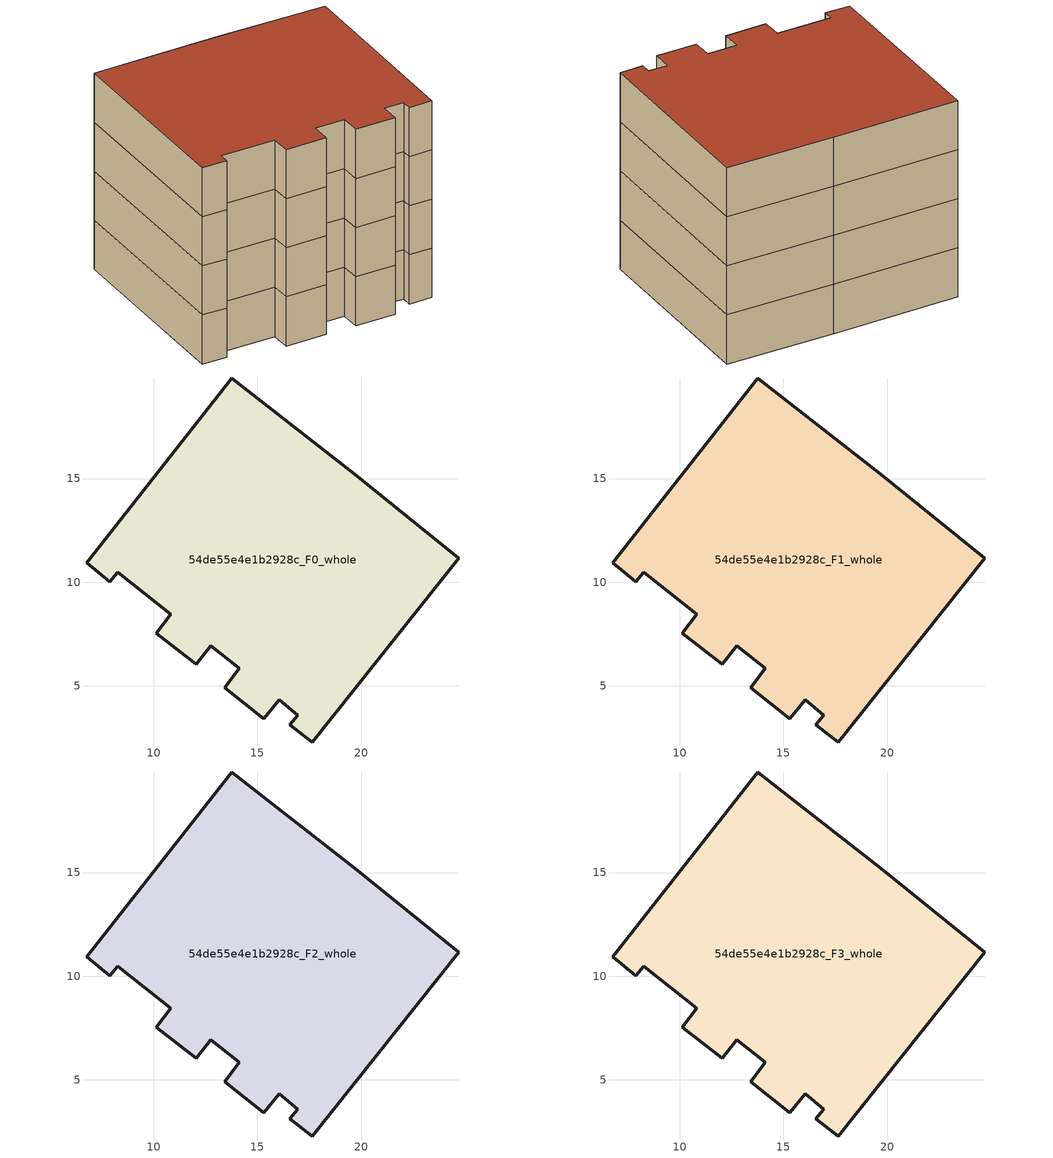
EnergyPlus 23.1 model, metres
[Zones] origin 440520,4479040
54de55e4e1b2928c_F0_whole
 floor ground (EU_floor_Construction): 19.7,15.2 24.73,11.14 17.65,2.28 16.56,3.12 16.94,3.58 16.04,4.33 15.31,3.41 13.42,4.89 14.12,5.84 12.75,6.92 12.04,6.03 10.11,7.53 10.81,8.44 8.26,10.48 7.88,10.01 6.75,10.94 13.76,19.85 z0
 wall outside (EU_wall_Construction): 13.76,19.85 6.75,10.94 7.88,10.01 8.26,10.48 10.81,8.44 10.11,7.53 12.04,6.03 12.75,6.92 14.12,5.84 13.42,4.89 15.31,3.41 16.04,4.33 16.94,3.58 16.56,3.12 17.65,2.28 24.73,11.14 19.7,15.2 13.76,19.85 z0:3
54de55e4e1b2928c_F1_whole
 floor to 54de55e4e1b2928c_F0_whole (EU_floor_Construction): 19.7,15.2 24.73,11.14 17.65,2.28 16.56,3.12 16.94,3.58 16.04,4.33 15.31,3.41 13.42,4.89 14.12,5.84 12.75,6.92 12.04,6.03 10.11,7.53 10.81,8.44 8.26,10.48 7.88,10.01 6.75,10.94 13.76,19.85 z3
 wall outside (EU_wall_Construction): 13.76,19.85 6.75,10.94 7.88,10.01 8.26,10.48 10.81,8.44 10.11,7.53 12.04,6.03 12.75,6.92 14.12,5.84 13.42,4.89 15.31,3.41 16.04,4.33 16.94,3.58 16.56,3.12 17.65,2.28 24.73,11.14 19.7,15.2 13.76,19.85 z3:6
54de55e4e1b2928c_F2_whole
 floor to 54de55e4e1b2928c_F1_whole (EU_floor_Construction): 19.7,15.2 24.73,11.14 17.65,2.28 16.56,3.12 16.94,3.58 16.04,4.33 15.31,3.41 13.42,4.89 14.12,5.84 12.75,6.92 12.04,6.03 10.11,7.53 10.81,8.44 8.26,10.48 7.88,10.01 6.75,10.94 13.76,19.85 z6
 wall outside (EU_wall_Construction): 13.76,19.85 6.75,10.94 7.88,10.01 8.26,10.48 10.81,8.44 10.11,7.53 12.04,6.03 12.75,6.92 14.12,5.84 13.42,4.89 15.31,3.41 16.04,4.33 16.94,3.58 16.56,3.12 17.65,2.28 24.73,11.14 19.7,15.2 13.76,19.85 z6:9
54de55e4e1b2928c_F3_whole
 floor to 54de55e4e1b2928c_F2_whole (EU_floor_Construction): 19.7,15.2 24.73,11.14 17.65,2.28 16.56,3.12 16.94,3.58 16.04,4.33 15.31,3.41 13.42,4.89 14.12,5.84 12.75,6.92 12.04,6.03 10.11,7.53 10.81,8.44 8.26,10.48 7.88,10.01 6.75,10.94 13.76,19.85 z9
 wall outside (EU_wall_Construction): 13.76,19.85 6.75,10.94 7.88,10.01 8.26,10.48 10.81,8.44 10.11,7.53 12.04,6.03 12.75,6.92 14.12,5.84 13.42,4.89 15.31,3.41 16.04,4.33 16.94,3.58 16.56,3.12 17.65,2.28 24.73,11.14 19.7,15.2 13.76,19.85 z9:12
 roof outside (EU_roof_Construction): 17.65,2.28 24.73,11.14 19.7,15.2 13.76,19.85 6.75,10.94 7.88,10.01 8.26,10.48 10.81,8.44 10.11,7.53 12.04,6.03 12.75,6.92 14.12,5.84 13.42,4.89 15.31,3.41 16.04,4.33 16.94,3.58 16.56,3.12 z12
[Building]
EU S2 Campaign: North Axis=0; Terrain=City; Solar Distribution=FullExterior
[Site:Location]
Madrid: Latitude=40.5; Longitude=-3.5; Time Zone=1; Elevation=609
[SizingPeriod:WeatherFileDays]
AnnualSizingPeriod: Begin Month=1; Begin Day of Month=1; End Month=12; End Day of Month=31; Day of Week for Start Day=Monday; Use Weather File Daylight Saving Period=No; Use Weather File Rain and Snow Indicators=No
[MATERIAL]
EU_InternalMass_Material: Roughness=MediumRough; Thickness=0.1; Conductivity=1; Density=1800; Specific Heat=900; Thermal Absorptance=0.9; Solar Absorptance=0.7; Visible Absorptance=0.7
[MATERIAL:NOMASS] Roughness=MediumRough; Thermal Absorptance=0.9; Solar Absorptance=0.7; Visible Absorptance=0.7
Name | Thermal Resistance
EU_wall_NoMass | 1.60022
EU_roof_NoMass | 1.57597
EU_floor_NoMass | 0.470652
[CONSTRUCTION]
EU_wall_Construction: EU_wall_NoMass
EU_roof_Construction: EU_roof_NoMass
EU_floor_Construction: EU_floor_NoMass
EU_InternalMass_Construction: EU_InternalMass_Material
[ZONE] Type=1; Multiplier=1; Ceiling Height=autocalculate; Volume=473.758; Floor Area=autocalculate; Part of Total Floor Area=Yes
54de55e4e1b2928c_F0_whole; 54de55e4e1b2928c_F1_whole; 54de55e4e1b2928c_F2_whole; 54de55e4e1b2928c_F3_whole
[INTERNALMASS] Construction=EU_InternalMass_Construction; Surface Area=157.919
Name | Zone or ZoneList
54de55e4e1b2928c_F0_whole_EU_InternalMass | 54de55e4e1b2928c_F0_whole
54de55e4e1b2928c_F1_whole_EU_InternalMass | 54de55e4e1b2928c_F1_whole
54de55e4e1b2928c_F2_whole_EU_InternalMass | 54de55e4e1b2928c_F2_whole
54de55e4e1b2928c_F3_whole_EU_InternalMass | 54de55e4e1b2928c_F3_whole
[OTHEREQUIPMENT] Fuel Type=Electricity; Design Level Calculation Method=Watts/Area; Power per Zone Floor Area=1; Fraction Latent=0; Fraction Radiant=0; Fraction Lost=0; Carbon Dioxide Generation Rate=0; EndUse Subcategory=EU_Step8_InternalGains
Name | Zone or ZoneList or Space or SpaceList | Schedule
EU_Step8_InternalGain_54de55e4e1b2928c_F0_whole_f000 | 54de55e4e1b2928c_F0_whole | EU_Step8_GainSchedule_54de55e4e1b2928c_F0_whole_f000
EU_Step8_InternalGain_54de55e4e1b2928c_F1_whole_f000 | 54de55e4e1b2928c_F1_whole | EU_Step8_GainSchedule_54de55e4e1b2928c_F1_whole_f000
EU_Step8_InternalGain_54de55e4e1b2928c_F2_whole_f000 | 54de55e4e1b2928c_F2_whole | EU_Step8_GainSchedule_54de55e4e1b2928c_F2_whole_f000
EU_Step8_InternalGain_54de55e4e1b2928c_F3_whole_f000 | 54de55e4e1b2928c_F3_whole | EU_Step8_GainSchedule_54de55e4e1b2928c_F3_whole_f000
[ZONEVENTILATION:DESIGNFLOWRATE] Schedule=EU_AlwaysOn; Design Flow Rate Calculation Method=AirChanges/Hour; Air Changes per Hour=0.480704; Ventilation Type=Natural; Fan Pressure Rise=0; Fan Total Efficiency=1; Constant Term Coefficient=1; Temperature Term Coefficient=0; Velocity Term Coefficient=0; Velocity Squared Term Coefficient=0; Minimum Indoor Temperature=-100; Maximum Indoor Temperature=100; Delta Temperature=-100; Minimum Outdoor Temperature=-100; Maximum Outdoor Temperature=100; Maximum Wind Speed=40
Name | Zone or ZoneList or Space or SpaceList
EU_ConstantAir_54de55e4e1b2928c_F0_whole | 54de55e4e1b2928c_F0_whole
EU_ConstantAir_54de55e4e1b2928c_F1_whole | 54de55e4e1b2928c_F1_whole
EU_ConstantAir_54de55e4e1b2928c_F2_whole | 54de55e4e1b2928c_F2_whole
EU_ConstantAir_54de55e4e1b2928c_F3_whole | 54de55e4e1b2928c_F3_whole
[HVACTEMPLATE:THERMOSTAT] Constant Heating Setpoint=20; Constant Cooling Setpoint=50
EU_HeatOnly_54de55e4e1b2928c_F0_whole; EU_HeatOnly_54de55e4e1b2928c_F1_whole; EU_HeatOnly_54de55e4e1b2928c_F2_whole; EU_HeatOnly_54de55e4e1b2928c_F3_whole
[HVACTEMPLATE:ZONE:IDEALLOADSAIRSYSTEM] System Availability Schedule=EU_AlwaysOn; Maximum Heating Supply Air Temperature=50; Minimum Cooling Supply Air Temperature=13; Maximum Heating Supply Air Humidity Ratio=0.0156; Minimum Cooling Supply Air Humidity Ratio=0.0077; Heating Limit=NoLimit; Cooling Limit=NoLimit; Heating Availability Schedule=EU_AlwaysOn; Cooling Availability Schedule=EU_CoolingOff; Dehumidification Control Type=ConstantSensibleHeatRatio; Cooling Sensible Heat Ratio=0.7; Dehumidification Setpoint=60; Humidification Control Type=None; Humidification Setpoint=30; Outdoor Air Method=None; Outdoor Air Flow Rate per Person=0.00944; Outdoor Air Flow Rate per Zone Floor Area=0; Outdoor Air Flow Rate per Zone=0; Demand Controlled Ventilation Type=None; Outdoor Air Economizer Type=NoEconomizer; Heat Recovery Type=None; Sensible Heat Recovery Effectiveness=0.7; Latent Heat Recovery Effectiveness=0.65
Name | Template Thermostat
54de55e4e1b2928c_F0_whole | EU_HeatOnly_54de55e4e1b2928c_F0_whole
54de55e4e1b2928c_F1_whole | EU_HeatOnly_54de55e4e1b2928c_F1_whole
54de55e4e1b2928c_F2_whole | EU_HeatOnly_54de55e4e1b2928c_F2_whole
54de55e4e1b2928c_F3_whole | EU_HeatOnly_54de55e4e1b2928c_F3_whole
[SIZING:ZONE] Zone Cooling Design Supply Air Temperature Input Method=SupplyAirTemperature; Zone Cooling Design Supply Air Temperature=13; Zone Heating Design Supply Air Temperature Input Method=SupplyAirTemperature; Zone Heating Design Supply Air Temperature=50; Zone Cooling Design Supply Air Humidity Ratio=0.008; Zone Heating Design Supply Air Humidity Ratio=0.008; Cooling Design Air Flow Method=DesignDay; Cooling Design Air Flow Rate=0; Cooling Minimum Air Flow per Zone Floor Area=0.000762; Cooling Minimum Air Flow=0; Cooling Minimum Air Flow Fraction=0.2; Heating Design Air Flow Method=DesignDay; Heating Design Air Flow Rate=0; Heating Maximum Air Flow per Zone Floor Area=0.002032; Heating Maximum Air Flow=0.141576; Heating Maximum Air Flow Fraction=0.3; Account for Dedicated Outdoor Air System=No; Dedicated Outdoor Air System Control Strategy=NeutralSupplyAir; Dedicated Outdoor Air Low Setpoint Temperature for Design=autosize; Dedicated Outdoor Air High Setpoint Temperature for Design=autosize; Zone Load Sizing Method=Sensible Load Only No Latent Load; Zone Latent Cooling Design Supply Air Humidity Ratio Input Method=HumidityRatioDifference; Zone Cooling Design Supply Air Humidity Ratio Difference=0.005; Zone Latent Heating Design Supply Air Humidity Ratio Input Method=HumidityRatioDifference; Zone Humidification Design Supply Air Humidity Ratio Difference=0.005
54de55e4e1b2928c_F0_whole; 54de55e4e1b2928c_F1_whole; 54de55e4e1b2928c_F2_whole; 54de55e4e1b2928c_F3_whole
[SCHEDULE:CONSTANT]
Name | Hourly Value
EU_AlwaysOn | 1
EU_CoolingOff | 0
[SCHEDULE:FILE] Column Number=1; Rows to Skip at Top=0; Number of Hours of Data=8760; Column Separator=Comma; Interpolate to Timestep=No; Minutes per Item=60; Adjust Schedule for Daylight Savings=Yes
Name | File
EU_Step8_GainSchedule_54de55e4e1b2928c_F0_whole_f000 | C:\Users\o_iseri\Desktop\OpenUBEM\openubem\outputs\eu_evidence\EU-11\ES-MAD-BERRUGUETE\idfs\54de55e4e1b2928c\54de55e4e1b2928c_F0_whole_f000_gain.csv
EU_Step8_GainSchedule_54de55e4e1b2928c_F1_whole_f000 | C:\Users\o_iseri\Desktop\OpenUBEM\openubem\outputs\eu_evidence\EU-11\ES-MAD-BERRUGUETE\idfs\54de55e4e1b2928c\54de55e4e1b2928c_F1_whole_f000_gain.csv
EU_Step8_GainSchedule_54de55e4e1b2928c_F2_whole_f000 | C:\Users\o_iseri\Desktop\OpenUBEM\openubem\outputs\eu_evidence\EU-11\ES-MAD-BERRUGUETE\idfs\54de55e4e1b2928c\54de55e4e1b2928c_F2_whole_f000_gain.csv
EU_Step8_GainSchedule_54de55e4e1b2928c_F3_whole_f000 | C:\Users\o_iseri\Desktop\OpenUBEM\openubem\outputs\eu_evidence\EU-11\ES-MAD-BERRUGUETE\idfs\54de55e4e1b2928c\54de55e4e1b2928c_F3_whole_f000_gain.csv
